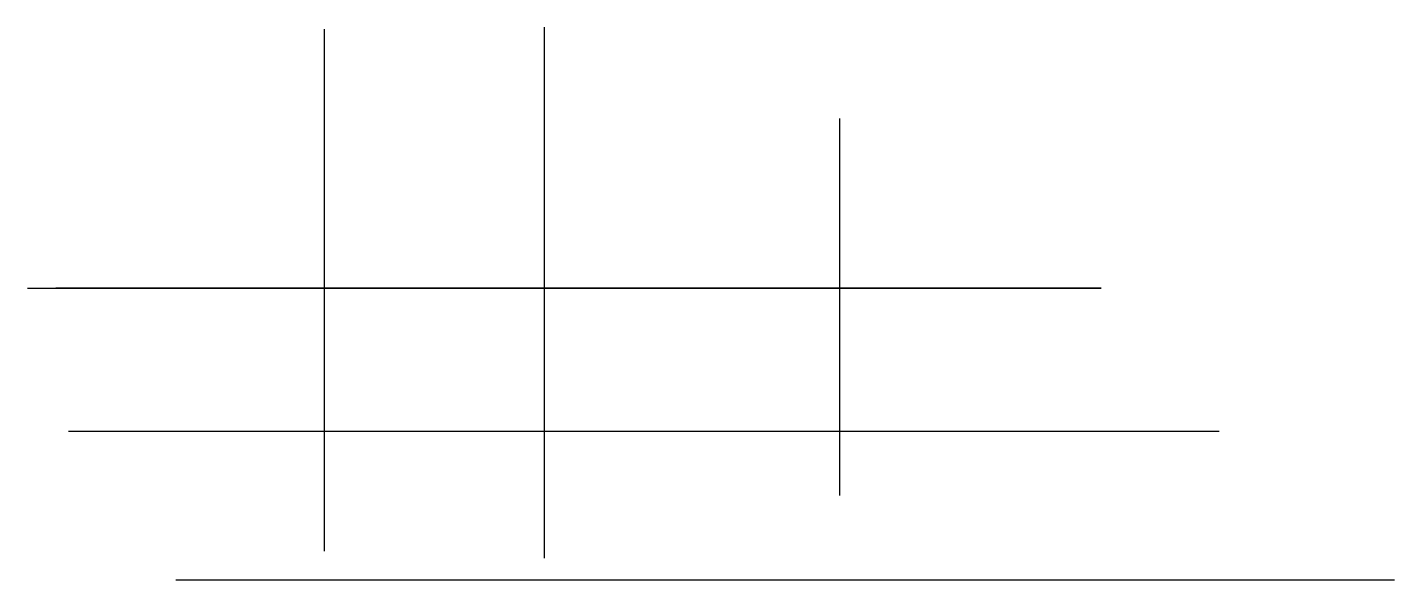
# Model space of a CAD drawing. Header units: millimetres. Extents: x 283 to 1081, y 391 to 713.
import ezdxf

# ---------------------------------------------------------------- set-up
doc = ezdxf.new("R2010")
doc.units = ezdxf.units.MM
doc.layers.add('Layer1', color=40, linetype='Continuous')
doc.layers.add('Layer2', color=130, linetype='Continuous')

msp = doc.modelspace()

# ---------------------------------------------------------------- linework, layer by layer
at = {"layer": 'Layer1'}
for p, q in [((456.59, 407.32), (456.59, 711.89)), ((584.95, 403.14), (584.95, 712.94)), ((757.15, 439.65), (757.15, 659.74))]:
    msp.add_line(p, q, dxfattribs=at)
at = {"layer": 'Layer2'}
for p, q in [((283.35, 560.65), (909.52, 560.65)), ((909.52, 560.65), (300.04, 560.65)), ((307.35, 477.2), (978.4, 477.2)), ((369.97, 390.63), (1080.68, 390.63))]:
    msp.add_line(p, q, dxfattribs=at)

doc.saveas('drawing.dxf')
